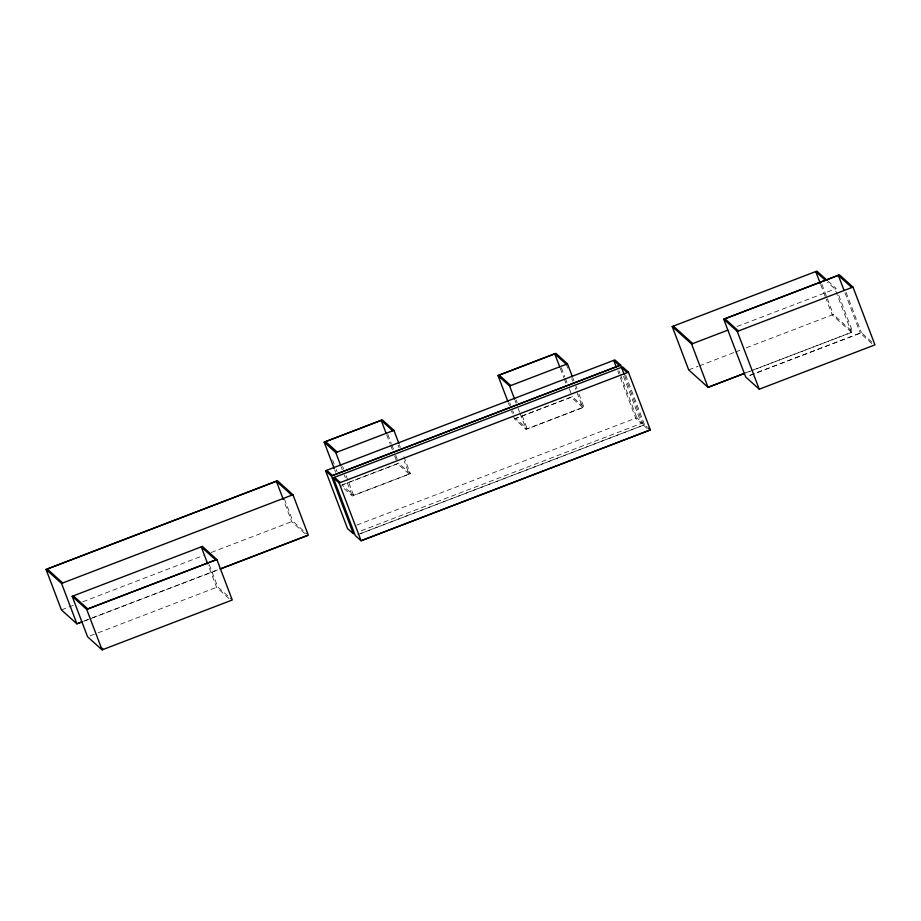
<?xml version="1.0" encoding="UTF-8"?>
<svg xmlns="http://www.w3.org/2000/svg" width="921" height="921" viewBox="0 0 921 921"><rect width="100%" height="100%" fill="white"/><g stroke="black" fill="none" stroke-linecap="round" stroke-linejoin="round"><path stroke-width="0.69" stroke-dasharray="4.61 3.45" d="M736.984 326.541L836.233 288.607L828.083 281.25M341.944 484.964L398.747 463.194L410.386 473.705L352.259 495.982L340.62 485.471M514.459 418.859L572.309 396.686L583.937 407.186L526.087 429.347L514.459 418.859L511.466 410.973M409.143 474.062L397.665 463.712L342.128 484.987L353.595 495.348L409.143 474.062L404.146 460.926M582.705 407.554L571.239 397.204L515.691 418.491L527.169 428.841L582.705 407.554L575.222 387.856M61.419 609.886L73.461 605.27M82.752 601.816L203.219 555.559M211.243 552.485L292.843 521.217L307.303 534.272M688.689 369.885L698.06 366.293M699.327 365.913L734.221 352.444M735.58 352.029L740.921 349.876M746.275 347.827L833.332 314.475L852.696 331.963L745.561 373.005M84.697 620.8L91.398 618.233M92.733 617.715L218.68 569.454M83.604 621.318L218.714 569.546M745.4 372.97L851.465 332.331L835.002 288.987L827.53 282.24M356.818 525.108L636.814 417.72L642.628 422.969L358.706 531.751M871.819 342.059L861.388 332.642L748.336 375.964L860.306 333.16L872.682 344.327M90.12 635.881L96.947 633.164M98.11 632.819L217.736 586.884L231.229 599.064M360.652 533.501L644.562 424.719L647.475 427.332M357.866 534.664L643.491 425.226L649.144 430.337M851.465 332.331L832.25 314.982L826.264 299.221M305.058 533.731L291.761 521.723L283.829 500.84M228.972 598.523L216.654 587.402L208.227 565.206M846.077 292.314L861.388 332.642M844.994 292.832L860.306 333.16M838.732 295.18L852.696 331.963M821.854 284.255L826.839 297.391M827.346 298.703L833.332 314.475M820.772 284.773L825.757 297.909M625.67 374.985L644.562 424.719M624.599 375.492L643.491 425.226M623.529 376.298L641.396 423.338L635.743 418.238L619.396 375.215M618.947 370.679L619.971 373.362M620.478 374.709L636.814 417.72M617.864 371.186L618.889 373.88M572.966 378.289L573.956 380.914M575.959 386.164L576.949 388.789M578.952 394.05L583.937 407.186M566.242 364.209L567.739 368.147M571.722 378.658L572.724 381.282M561.338 367.79L564.826 376.988M565.333 378.301L567.324 383.55M569.316 388.812L572.309 396.686M560.256 368.308L563.756 377.506M564.251 378.819L566.242 384.069M516.186 399.944L517.188 402.569M522.172 415.705L527.169 428.841M515.104 400.451L516.105 403.076M518.097 408.337L519.594 412.274M520.1 413.587L526.087 429.347M509.704 402.719L510.706 405.355M512.698 410.605L513.699 413.23M508.473 403.099L509.474 405.724M399.415 444.808L400.405 447.433M403.905 456.632L410.386 473.705M398.16 445.165L399.161 447.79M387.776 434.298L391.264 443.496M391.759 444.808L393.762 450.058M395.754 455.319L397.25 459.257M386.693 434.816L390.182 444.003M390.688 445.315L392.68 450.576M394.672 455.826L397.665 463.712M342.624 466.44L343.614 469.065M346.112 475.639L353.595 495.348M341.288 467.074L342.278 469.71M344.281 474.96L345.271 477.585M347.275 482.846L352.259 495.982M332.654 460.028L334.15 463.977M336.142 469.226L337.144 471.851M334.634 469.71L335.635 472.335M284.416 499.032L292.843 521.217M209.309 564.7L217.736 586.884"/><path stroke-width="1.38" d="M334.139 468.398L324.157 442.115L382.284 419.849L393.923 430.36L398.908 443.496M507.978 401.786L497.996 375.515L555.847 353.342L567.474 363.841L572.459 376.977M392.668 430.717L381.202 420.356L325.666 441.643L337.132 451.992M500.23 377.76L499.228 375.135L554.764 353.86L566.242 364.209M324.157 442.115L335.797 452.625L393.923 430.36M497.996 375.515L509.612 386.003L567.474 363.841M744.226 373.523L708.065 387.373L688.689 369.885L672.226 326.541L816.858 271.119L827.058 280.329M82.268 621.825L76.915 623.874L61.419 609.886L46.05 569.431L277.474 480.75L292.97 494.75L308.339 535.205L220.05 569.028L307.107 535.573M291.738 495.118L276.392 481.269L47.282 569.051L62.628 582.901M325.585 470.758L331.399 476.007L353.353 533.812L347.539 528.562L325.585 470.758L614.86 359.927L620.673 365.165L624.081 374.156M723.722 319.184L839.434 274.838L852.996 287.087L874.95 344.88L759.238 389.215L745.676 376.977L723.722 319.184L737.284 331.422L759.238 389.215M851.764 287.456L838.352 275.356L724.954 318.804L738.366 330.904M331.399 476.007L620.673 365.165M333.333 477.757L622.608 366.915L628.421 372.165L650.376 429.957L361.101 540.8L355.287 535.55L333.333 477.757L339.147 483.007L361.101 540.8M46.05 569.431L61.546 583.419L292.97 494.75M672.226 326.541L691.602 344.028L727.751 330.179M339.147 483.007L628.421 372.165M737.284 331.422L852.996 287.087M72.183 596.301L202.367 546.429L216.896 559.542L232.265 599.997L102.093 649.881L87.553 636.768L72.183 596.301L86.724 609.426L102.093 649.881M86.724 609.426L216.896 559.542M77.997 623.367L82.015 621.825M709.147 386.866L744.053 373.489M362.183 540.293L649.144 430.337M825.389 280.306L815.787 271.637L820.277 283.461M673.458 326.172L692.673 343.51M621.537 367.433L627.189 372.533M648.442 428.207L650.376 429.957M499.228 375.135L510.695 385.485M326.817 470.389L332.481 475.489L619.442 365.545L613.777 360.433L616.333 367.157M334.565 477.389L340.229 482.489M101.114 647.509L103.164 649.363M838.352 275.356L843.97 290.138M691.602 344.028L708.065 387.373M554.764 353.86L559.761 366.995M509.612 386.003L514.609 399.138M381.202 420.356L386.198 433.492M335.797 452.625L340.782 465.761M276.392 481.269L283.334 499.539M202.367 546.429L203.357 549.031M207.732 563.905L201.285 546.936L215.664 559.91L87.794 608.908L73.427 595.933L74.417 598.546M61.546 583.419L76.915 623.874"/></g></svg>
